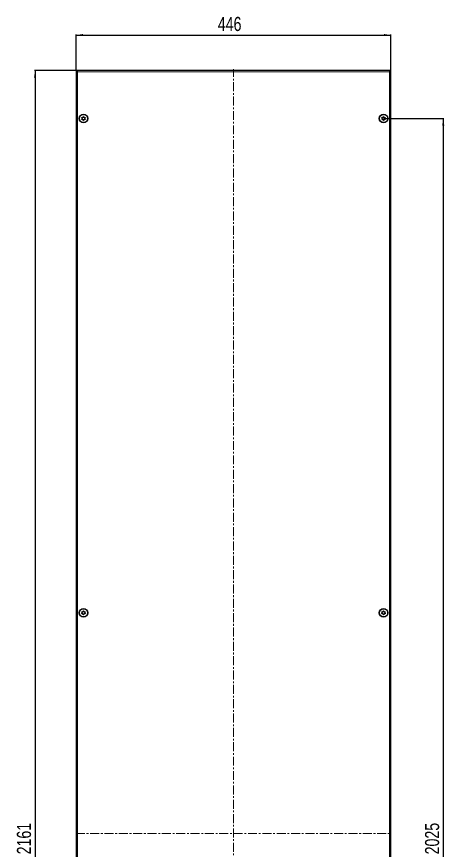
# Model space of a CAD drawing. Header units: millimetres. Extents: x 48 to 1430, y -979 to 1408.
# Drawn here: x 48 to 654, y 202 to 1382 of the extents above; entities that cross this region are included whole.
import ezdxf

# ---------------------------------------------------------------- set-up
doc = ezdxf.new("R2010")
doc.units = ezdxf.units.MM
doc.linetypes.add('CENTERX2', pattern=[20.32, 12.7, -2.54, 2.54, -2.54])
doc.layers.add('FORMAT', color=7, linetype='Continuous')
doc.styles.add('SLDTEXTSTYLE0', font='TXT', dxfattribs={"width": 0.75})
doc.dimstyles.new('SLDDIMSTYLE0', dxfattribs={"dimtxt": 20, "dimasz": 10, "dimexe": 0, "dimexo": 0.0625, "dimgap": 5, "dimtad": 2, "dimdec": 1, "dimrnd": 1e-09, "dimzin": 12, "dimdsep": 46, "dimtxsty": 'SLDTEXTSTYLE0', "dimsah": 1, "dimcen": 0.09, "dimadec": 0, "dimazin": 3, "dimtfac": 1, "dimtofl": 0, "dimtmove": 0, "dimatfit": 3, "dimfxl": 0, "dimfrac": 2, "dimtolj": 1, "dimtzin": 12, "dimarcsym": 0})

# ---------------------------------------------------------------- blocks, each defined once
blk = doc.blocks.new('_D')
at = {"layer": 'FORMAT'}
for p, q in [((132.4, 1306.2), (132.4, 1357.3)), ((132.4, 1356.3), (578.4, 1356.3)), ((578.4, 1306.2), (578.4, 1357.3))]:
    blk.add_line(p, q, dxfattribs=at)
for points in [[(132.4, 1356.3), (142.4, 1354.8), (142.4, 1357.9)], [(578.4, 1356.3), (568.4, 1357.9), (568.4, 1354.8)]]:
    blk.add_solid(points, dxfattribs=at)
at = {"layer": 'FORMAT', "insert": (333.2, 1382.1), "char_height": 20, "attachment_point": 1, "style": 'SLDTEXTSTYLE0'}
blk.add_mtext('446', dxfattribs=at)
blk = doc.blocks.new('_D_1')
at = {"layer": 'FORMAT'}
for p, q in [((134.1, 1306.2), (73.4, 1306.2)), ((74.4, 1306.2), (74.4, -854.8)), ((134.1, -854.8), (73.4, -854.8))]:
    blk.add_line(p, q, dxfattribs=at)
for points in [[(74.4, 1306.2), (72.9, 1296.2), (75.9, 1296.2)], [(74.4, -854.8), (75.9, -844.8), (72.9, -844.8)]]:
    blk.add_solid(points, dxfattribs=at)
at = {"layer": 'FORMAT', "insert": (48.6, 196.1), "char_height": 20, "attachment_point": 1, "rotation": 90, "style": 'SLDTEXTSTYLE0'}
blk.add_mtext('2161', dxfattribs=at)
blk = doc.blocks.new('_D_2')
at = {"layer": 'FORMAT'}
for p, q in [((567.9, 1238.2), (653.4, 1238.2)), ((652.4, 1238.2), (652.4, -786.8)), ((567.9, -786.8), (653.4, -786.8))]:
    blk.add_line(p, q, dxfattribs=at)
for points in [[(652.4, 1238.2), (650.9, 1228.2), (653.9, 1228.2)], [(652.4, -786.8), (653.9, -776.8), (650.9, -776.8)]]:
    blk.add_solid(points, dxfattribs=at)
at = {"layer": 'FORMAT', "insert": (626.6, 196.1), "char_height": 20, "attachment_point": 1, "rotation": 90, "style": 'SLDTEXTSTYLE0'}
blk.add_mtext('2025', dxfattribs=at)

msp = doc.modelspace()

# ---------------------------------------------------------------- linework, layer by layer
at = {"color": 7, "linetype": 'Continuous', "lineweight": 25}
for p, q in [((132.4, 1306.17), (133.9, 1306.17)), ((132.4, 1306.17), (132.4, -854.83)), ((576.7, 1306.17), (134.1, 1306.17)), ((134.1, 1305.05), (134.1, 1306.17)), ((576.7, 1306.17), (576.7, 1305.05)), ((578.4, 1306.17), (576.9, 1306.17)), ((578.4, -854.83), (578.4, 1306.17))]:
    msp.add_line(p, q, dxfattribs=at)
at = {"color": 8, "linetype": 'Continuous', "lineweight": 18}
for p, q in [((576.3, 1304.07), (134.5, 1304.07)), ((134.5, 1304.07), (134.5, -852.73)), ((576.3, -852.73), (576.3, 1304.07))]:
    msp.add_line(p, q, dxfattribs=at)
at = {"color": 7, "linetype": 'Continuous', "lineweight": 25}
for centre, radius in [((142.9, 1238.17), 6), ((142.9, 1238.17), 5.79), ((142.9, 1238.17), 1.85), ((567.9, 1238.17), 6), ((567.9, 1238.17), 5.79), ((567.9, 1238.17), 1.85), ((142.9, 538.17), 6), ((142.9, 538.17), 5.79), ((567.9, 538.17), 6), ((567.9, 538.17), 5.79), ((142.9, 538.17), 1.85), ((567.9, 538.17), 1.85)]:
    msp.add_circle(centre, radius, dxfattribs=at)
for points, knots in [([(132.4, 1306.17), (132.43, 1305.99), (132.5, 1305.64), (133, 1305.1), (133.7, 1304.58), (134.24, 1304.24), (134.5, 1304.07)], [0, 0, 0, 0, 0.2547568, 0.5096489, 0.7645419, 1, 1, 1, 1]), ([(133.9, 1306.17), (133.9, 1306.08), (133.91, 1305.92), (133.93, 1305.74), (133.96, 1305.56), (134.01, 1305.36), (134.07, 1305.15), (134.13, 1304.96), (134.19, 1304.79), (134.28, 1304.58), (134.37, 1304.37), (134.44, 1304.2), (134.49, 1304.1), (134.5, 1304.07)], [0, 0, 0, 0, 0.1294172, 0.2269345, 0.2595298, 0.388939, 0.5190222, 0.5584915, 0.6574007, 0.7564224, 0.8566876, 0.9587349, 1, 1, 1, 1]), ([(576.3, 1304.07), (576.58, 1304.25), (577.14, 1304.61), (577.84, 1305.14), (578.31, 1305.66), (578.37, 1306.01), (578.4, 1306.17)], [0, 0, 0, 0, 0.2547527, 0.5096447, 0.7645377, 1, 1, 1, 1]), ([(576.3, 1304.07), (576.34, 1304.16), (576.41, 1304.32), (576.49, 1304.5), (576.57, 1304.69), (576.65, 1304.89), (576.72, 1305.1), (576.77, 1305.29), (576.82, 1305.45), (576.86, 1305.66), (576.89, 1305.87), (576.9, 1306.04), (576.9, 1306.14), (576.9, 1306.17)], [0, 0, 0, 0, 0.1294172, 0.2269345, 0.2595298, 0.388939, 0.5190222, 0.5584915, 0.6574007, 0.7564224, 0.8566876, 0.9587349, 1, 1, 1, 1]), ([(145.35, 1239.52), (145.35, 1239.53), (145.33, 1239.55), (145.27, 1239.58), (145.13, 1239.6), (144.74, 1239.59), (144.2, 1239.58), (143.65, 1239.88), (143.37, 1240.32), (143.2, 1240.67), (143.08, 1240.88), (143.02, 1240.95), (142.98, 1240.97), (142.95, 1240.97), (142.92, 1240.96), (142.86, 1240.92), (142.71, 1240.7), (142.5, 1240.28), (142.04, 1239.73), (141.34, 1239.64), (140.87, 1239.69), (140.6, 1239.68), (140.53, 1239.65), (140.51, 1239.63), (140.49, 1239.6), (140.49, 1239.57), (140.5, 1239.52), (140.53, 1239.45), (140.63, 1239.25), (140.83, 1238.92), (141.05, 1238.46), (141.01, 1237.82), (140.71, 1237.37), (140.5, 1237.05), (140.44, 1236.91), (140.44, 1236.85), (140.45, 1236.82), (140.47, 1236.79), (140.53, 1236.77), (140.67, 1236.75), (141.05, 1236.75), (141.6, 1236.77), (142.15, 1236.46), (142.43, 1236.03), (142.6, 1235.67), (142.72, 1235.46), (142.78, 1235.4), (142.82, 1235.37), (142.85, 1235.37), (142.88, 1235.38), (142.94, 1235.42), (143.09, 1235.64), (143.3, 1236.07), (143.76, 1236.62), (144.46, 1236.71), (144.93, 1236.65), (145.2, 1236.67), (145.27, 1236.69), (145.29, 1236.71), (145.31, 1236.74), (145.31, 1236.78), (145.3, 1236.82), (145.27, 1236.9), (145.17, 1237.1), (144.97, 1237.42), (144.75, 1237.89), (144.79, 1238.52), (145.09, 1238.97), (145.3, 1239.3), (145.36, 1239.44), (145.36, 1239.49), (145.36, 1239.51), (145.35, 1239.52)], [0, 0, 0, 0, 0.0020087, 0.00442, 0.0093647, 0.0255282, 0.0677053, 0.0957862, 0.1246456, 0.1503415, 0.1605194, 0.1633943, 0.1656965, 0.1672448, 0.1688741, 0.1707699, 0.1786058, 0.2119941, 0.2499945, 0.2879948, 0.3213831, 0.329219, 0.3311148, 0.3327441, 0.3342924, 0.3362166, 0.3385353, 0.3413178, 0.349662, 0.3753578, 0.4042173, 0.4322982, 0.4744753, 0.4906388, 0.4966691, 0.49844, 0.5, 0.5020087, 0.50442, 0.5093647, 0.5255282, 0.5677053, 0.5957862, 0.6246456, 0.6503415, 0.6605194, 0.6633943, 0.6656965, 0.6672448, 0.6688741, 0.6707699, 0.6786058, 0.7119941, 0.7499945, 0.7879948, 0.8213831, 0.829219, 0.8311148, 0.8327441, 0.8342924, 0.8362166, 0.8385353, 0.8413178, 0.849662, 0.8753578, 0.9042173, 0.9322982, 0.9744753, 0.9906388, 0.9966691, 0.99844, 1, 1, 1, 1]), ([(565.45, 1239.52), (565.44, 1239.51), (565.43, 1239.49), (565.44, 1239.43), (565.5, 1239.29), (565.72, 1238.97), (566.01, 1238.52), (566.05, 1237.89), (565.83, 1237.42), (565.63, 1237.09), (565.51, 1236.88), (565.49, 1236.79), (565.49, 1236.74), (565.51, 1236.71), (565.53, 1236.69), (565.6, 1236.67), (565.87, 1236.65), (566.34, 1236.71), (567.04, 1236.62), (567.5, 1236.07), (567.71, 1235.64), (567.86, 1235.42), (567.92, 1235.38), (567.95, 1235.37), (567.98, 1235.37), (568.01, 1235.39), (568.04, 1235.42), (568.09, 1235.49), (568.21, 1235.68), (568.37, 1236.03), (568.65, 1236.46), (569.2, 1236.77), (569.75, 1236.75), (570.14, 1236.75), (570.28, 1236.77), (570.33, 1236.8), (570.36, 1236.82), (570.37, 1236.86), (570.36, 1236.92), (570.3, 1237.05), (570.09, 1237.37), (569.79, 1237.82), (569.75, 1238.46), (569.97, 1238.92), (570.17, 1239.26), (570.29, 1239.47), (570.31, 1239.56), (570.31, 1239.6), (570.29, 1239.63), (570.27, 1239.65), (570.2, 1239.68), (569.93, 1239.69), (569.46, 1239.64), (568.76, 1239.73), (568.3, 1240.28), (568.09, 1240.7), (567.94, 1240.92), (567.88, 1240.96), (567.85, 1240.97), (567.82, 1240.97), (567.79, 1240.95), (567.76, 1240.92), (567.71, 1240.86), (567.6, 1240.66), (567.43, 1240.32), (567.15, 1239.88), (566.6, 1239.58), (566.05, 1239.59), (565.66, 1239.6), (565.52, 1239.58), (565.47, 1239.55), (565.45, 1239.53), (565.45, 1239.52)], [0, 0, 0, 0, 0.0020087, 0.00442, 0.0093647, 0.0255282, 0.0677053, 0.0957862, 0.1246456, 0.1503415, 0.1605194, 0.1633943, 0.1656965, 0.1672448, 0.1688741, 0.1707699, 0.1786058, 0.2119941, 0.2499945, 0.2879948, 0.3213831, 0.329219, 0.3311148, 0.3327441, 0.3342924, 0.3362166, 0.3385353, 0.3413178, 0.349662, 0.3753578, 0.4042173, 0.4322982, 0.4744753, 0.4906388, 0.4966691, 0.49844, 0.5, 0.5020087, 0.50442, 0.5093647, 0.5255282, 0.5677053, 0.5957862, 0.6246456, 0.6503415, 0.6605194, 0.6633943, 0.6656965, 0.6672448, 0.6688741, 0.6707699, 0.6786058, 0.7119941, 0.7499945, 0.7879948, 0.8213831, 0.829219, 0.8311148, 0.8327441, 0.8342924, 0.8362166, 0.8385353, 0.8413178, 0.849662, 0.8753578, 0.9042173, 0.9322982, 0.9744753, 0.9906388, 0.9966691, 0.99844, 1, 1, 1, 1]), ([(145.35, 539.52), (145.35, 539.53), (145.33, 539.55), (145.27, 539.58), (145.13, 539.6), (144.74, 539.59), (144.2, 539.58), (143.65, 539.88), (143.37, 540.32), (143.2, 540.67), (143.08, 540.88), (143.02, 540.95), (142.98, 540.97), (142.95, 540.97), (142.92, 540.96), (142.86, 540.92), (142.71, 540.7), (142.5, 540.28), (142.04, 539.73), (141.34, 539.64), (140.87, 539.69), (140.6, 539.68), (140.53, 539.65), (140.51, 539.63), (140.49, 539.6), (140.49, 539.57), (140.5, 539.52), (140.53, 539.45), (140.63, 539.25), (140.83, 538.92), (141.05, 538.46), (141.01, 537.82), (140.71, 537.37), (140.5, 537.05), (140.44, 536.91), (140.44, 536.85), (140.45, 536.82), (140.47, 536.79), (140.53, 536.77), (140.67, 536.75), (141.05, 536.75), (141.6, 536.77), (142.15, 536.46), (142.43, 536.03), (142.6, 535.67), (142.72, 535.46), (142.78, 535.4), (142.82, 535.37), (142.85, 535.37), (142.88, 535.38), (142.94, 535.42), (143.09, 535.64), (143.3, 536.07), (143.76, 536.62), (144.46, 536.71), (144.93, 536.65), (145.2, 536.67), (145.27, 536.69), (145.29, 536.71), (145.31, 536.74), (145.31, 536.78), (145.3, 536.82), (145.27, 536.9), (145.17, 537.1), (144.97, 537.42), (144.75, 537.89), (144.79, 538.52), (145.09, 538.97), (145.3, 539.3), (145.36, 539.44), (145.36, 539.49), (145.36, 539.51), (145.35, 539.52)], [0, 0, 0, 0, 0.0020087, 0.00442, 0.0093647, 0.0255282, 0.0677053, 0.0957862, 0.1246456, 0.1503415, 0.1605194, 0.1633943, 0.1656965, 0.1672448, 0.1688741, 0.1707699, 0.1786058, 0.2119941, 0.2499945, 0.2879948, 0.3213831, 0.329219, 0.3311148, 0.3327441, 0.3342924, 0.3362166, 0.3385353, 0.3413178, 0.349662, 0.3753578, 0.4042173, 0.4322982, 0.4744753, 0.4906388, 0.4966691, 0.49844, 0.5, 0.5020087, 0.50442, 0.5093647, 0.5255282, 0.5677053, 0.5957862, 0.6246456, 0.6503415, 0.6605194, 0.6633943, 0.6656965, 0.6672448, 0.6688741, 0.6707699, 0.6786058, 0.7119941, 0.7499945, 0.7879948, 0.8213831, 0.829219, 0.8311148, 0.8327441, 0.8342924, 0.8362166, 0.8385353, 0.8413178, 0.849662, 0.8753578, 0.9042173, 0.9322982, 0.9744753, 0.9906388, 0.9966691, 0.99844, 1, 1, 1, 1]), ([(565.45, 539.52), (565.44, 539.51), (565.43, 539.49), (565.44, 539.43), (565.5, 539.29), (565.72, 538.97), (566.01, 538.52), (566.05, 537.89), (565.83, 537.42), (565.63, 537.09), (565.51, 536.88), (565.49, 536.79), (565.49, 536.74), (565.51, 536.71), (565.53, 536.69), (565.6, 536.67), (565.87, 536.65), (566.34, 536.71), (567.04, 536.62), (567.5, 536.07), (567.71, 535.64), (567.86, 535.42), (567.92, 535.38), (567.95, 535.37), (567.98, 535.37), (568.01, 535.39), (568.04, 535.42), (568.09, 535.49), (568.21, 535.68), (568.37, 536.03), (568.65, 536.46), (569.2, 536.77), (569.75, 536.75), (570.14, 536.75), (570.28, 536.77), (570.33, 536.8), (570.36, 536.82), (570.37, 536.86), (570.36, 536.92), (570.3, 537.05), (570.09, 537.37), (569.79, 537.82), (569.75, 538.46), (569.97, 538.92), (570.17, 539.26), (570.29, 539.47), (570.31, 539.56), (570.31, 539.6), (570.29, 539.63), (570.27, 539.65), (570.2, 539.68), (569.93, 539.69), (569.46, 539.64), (568.76, 539.73), (568.3, 540.28), (568.09, 540.7), (567.94, 540.92), (567.88, 540.96), (567.85, 540.97), (567.82, 540.97), (567.79, 540.95), (567.76, 540.92), (567.71, 540.86), (567.6, 540.66), (567.43, 540.32), (567.15, 539.88), (566.6, 539.58), (566.05, 539.59), (565.66, 539.6), (565.52, 539.58), (565.47, 539.55), (565.45, 539.53), (565.45, 539.52)], [0, 0, 0, 0, 0.00200873, 0.00442003, 0.00936469, 0.02552819, 0.06770529, 0.09578618, 0.12464563, 0.1503415, 0.16051935, 0.16339425, 0.16569651, 0.16724481, 0.16887414, 0.1707699, 0.17860577, 0.21199411, 0.24999446, 0.2879948, 0.32138314, 0.32921901, 0.33111477, 0.3327441, 0.3342924, 0.33621663, 0.33853534, 0.3413178, 0.34966197, 0.37535784, 0.40421729, 0.43229818, 0.47447528, 0.49063878, 0.4966691, 0.49844005, 0.5, 0.50200873, 0.50442003, 0.50936469, 0.52552819, 0.56770529, 0.59578618, 0.62464563, 0.6503415, 0.66051935, 0.66339425, 0.66569651, 0.66724481, 0.66887414, 0.6707699, 0.67860577, 0.71199411, 0.74999446, 0.7879948, 0.82138314, 0.82921901, 0.83111477, 0.8327441, 0.8342924, 0.83621663, 0.83853534, 0.8413178, 0.84966197, 0.87535784, 0.90421729, 0.93229818, 0.97447528, 0.99063878, 0.9966691, 0.99844005, 1, 1, 1, 1])]:
    msp.add_open_spline(points, degree=3, knots=knots, dxfattribs=at)
for points in [[(134.5, 1304.07), (134.47, 1304.35), (134.4, 1304.9), (134.3, 1305.59), (134.2, 1306.08), (134.13, 1306.14), (134.1, 1306.17)], [(576.7, 1306.17), (576.67, 1306.14), (576.6, 1306.08), (576.5, 1305.59), (576.4, 1304.9), (576.33, 1304.35), (576.3, 1304.07)]]:
    msp.add_open_spline(points, degree=3, dxfattribs=at)
at = {"layer": 'FORMAT', "linetype": 'CENTERX2', "lineweight": 18}
for p, q in [((355.4, -856.83), (355.4, 1308.17)), ((132.1, 225.67), (578.7, 225.67))]:
    msp.add_line(p, q, dxfattribs=at)

# ---------------------------------------------------------------- dimensions: what is measured, and where the dimension line sits
at = {"layer": 'FORMAT'}
dim = msp.add_linear_dim(base=(578.4, 1356.34), p1=(132.4, 1306.17), p2=(578.4, 1306.17), dimstyle='SLDDIMSTYLE0', dxfattribs=at)
dim.commit()
dim.dimension.update_dxf_attribs({"geometry": '_D', "text_midpoint": (355.4, 1356.34), "dimtype": 160})
for base, p1, p2, picture, middle in [((74.4, -854.83), (134.1, 1306.17), (134.1, -854.83), '_D_1', (74.4, 225.67)), ((652.4, -786.83), (567.9, 1238.17), (567.9, -786.83), '_D_2', (652.4, 225.67))]:
    dim = msp.add_linear_dim(base=base, p1=p1, p2=p2, angle=90, dimstyle='SLDDIMSTYLE0', dxfattribs=at)
    dim.commit()
    dim.dimension.update_dxf_attribs({"geometry": picture, "text_midpoint": middle, "dimtype": 160})

doc.saveas('drawing.dxf')
